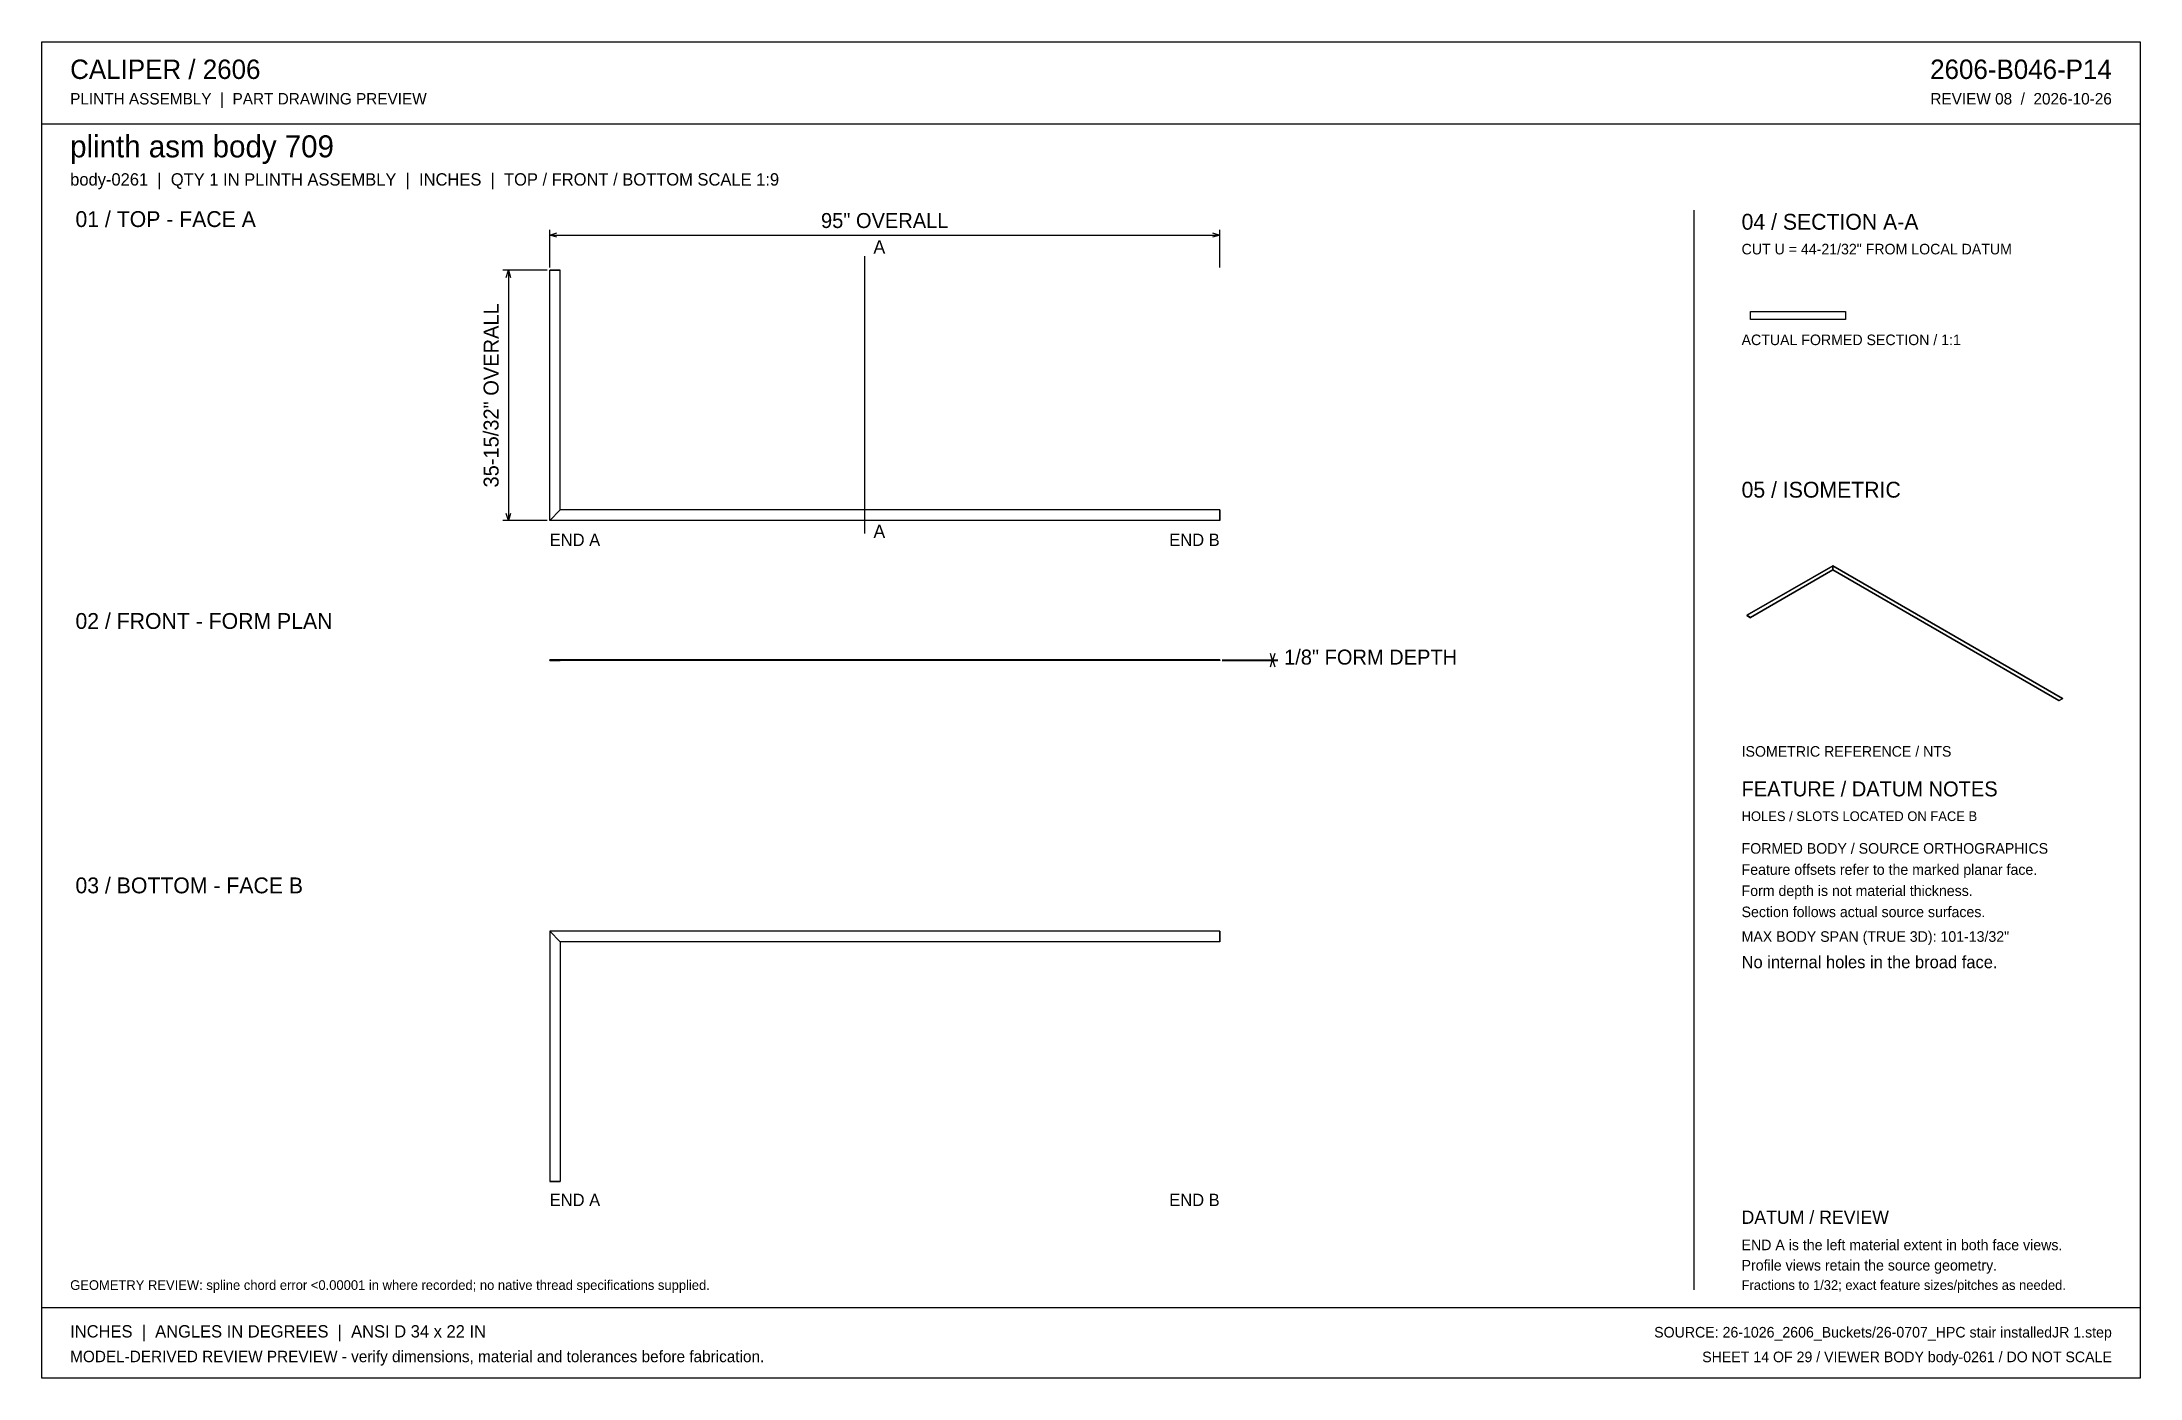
# Model space of a CAD drawing. Header units: inches. Extents: x 4 to 302, y 4 to 194.
import ezdxf
from ezdxf.enums import TextEntityAlignment as Align

# ---------------------------------------------------------------- set-up
doc = ezdxf.new("R2010")
doc.units = ezdxf.units.IN
doc.header["$MEASUREMENT"] = 0

msp = doc.modelspace()

# ---------------------------------------------------------------- linework, layer by layer
at = {"layer": 'ANNOTATION'}
for p, q in [((76.25, 161.74), (76.25, 167.11)), ((76.25, 166.36), (77.25, 166.68)), ((170.25, 166.68), (171.25, 166.36)), ((171.25, 161.74), (171.25, 167.11)), ((76.25, 166.36), (171.25, 166.36)), ((77.25, 166.05), (76.25, 166.36)), ((171.25, 166.36), (170.25, 166.05)), ((75.88, 161.36), (69.62, 161.36)), ((70.06, 160.36), (70.38, 161.36)), ((70.38, 161.36), (70.38, 125.89)), ((70.38, 161.36), (70.69, 160.36)), ((120.9, 163.36), (120.9, 124.01)), ((75.88, 125.89), (69.62, 125.89)), ((70.38, 125.89), (70.06, 126.89)), ((70.69, 126.89), (70.38, 125.89)), ((171.62, 106.12), (179.5, 106.12)), ((171.62, 106), (179.5, 106)), ((178.75, 106), (178.44, 107)), ((178.44, 105.12), (178.75, 106.12)), ((179.06, 107), (178.75, 106)), ((178.75, 106.12), (178.75, 106)), ((178.75, 106.12), (179.06, 105.12))]:
    msp.add_line(p, q, dxfattribs=at)
at = {"layer": 'OUTLINE'}
for p, q in [((4.25, 193.75), (301.75, 193.75)), ((4.25, 4.25), (4.25, 193.75)), ((301.75, 193.75), (301.75, 4.25)), ((4.25, 182.12), (301.75, 182.12)), ((238.5, 169.88), (238.5, 16.75)), ((77.75, 161.36), (76.25, 161.36)), ((76.25, 161.36), (77.75, 161.36)), ((76.25, 125.89), (76.25, 161.36)), ((76.25, 125.89), (76.25, 161.36)), ((77.75, 127.39), (77.75, 161.36)), ((77.75, 127.39), (77.75, 161.36)), ((246.5, 155.5), (260, 155.5)), ((246.5, 154.38), (246.5, 155.5)), ((260, 155.5), (260, 154.38)), ((260, 154.38), (246.5, 154.38)), ((77.75, 127.39), (76.25, 125.89)), ((76.25, 125.89), (77.75, 127.39)), ((171.25, 125.89), (76.25, 125.89)), ((171.25, 125.89), (76.25, 125.89)), ((171.25, 127.39), (77.75, 127.39)), ((171.25, 127.39), (77.75, 127.39)), ((171.25, 125.89), (171.25, 127.39)), ((171.25, 127.39), (171.25, 125.89)), ((258.17, 119.45), (246, 112.43)), ((258.17, 119.4), (246, 112.38)), ((290.75, 100.64), (258.17, 119.45)), ((258.17, 119.4), (258.17, 119.45)), ((258.17, 119.45), (258.17, 118.86)), ((258.17, 118.81), (258.17, 119.4)), ((290.75, 100.59), (258.17, 119.4)), ((258.17, 118.86), (246.51, 112.13)), ((258.17, 118.81), (246.51, 112.08)), ((290.24, 100.35), (258.17, 118.86)), ((258.17, 118.86), (258.17, 118.81)), ((290.24, 100.3), (258.17, 118.81)), ((246.51, 112.13), (246, 112.43)), ((246, 112.43), (246, 112.38)), ((246, 112.38), (246.51, 112.08)), ((246.51, 112.08), (246.51, 112.13)), ((76.25, 106.12), (77.75, 106.12)), ((77.75, 106.12), (76.25, 106.12)), ((76.25, 106.12), (76.25, 106)), ((76.25, 106), (76.25, 106.12)), ((171.25, 106.12), (76.25, 106.12)), ((171.25, 106), (76.25, 106)), ((77.75, 106), (76.25, 106)), ((76.25, 106), (77.75, 106)), ((77.75, 106.12), (77.75, 106)), ((171.25, 106.12), (77.75, 106.12)), ((77.75, 106), (77.75, 106.12)), ((171.25, 106), (77.75, 106)), ((171.25, 106.12), (171.25, 106)), ((171.25, 106), (171.25, 106.12)), ((290.24, 100.35), (290.75, 100.64)), ((290.75, 100.59), (290.24, 100.3)), ((290.24, 100.3), (290.24, 100.35)), ((290.75, 100.64), (290.75, 100.59)), ((171.25, 67.61), (76.25, 67.61)), ((76.25, 67.61), (76.25, 32.14)), ((77.75, 66.11), (76.25, 67.61)), ((76.25, 67.61), (76.25, 32.14)), ((76.25, 67.61), (77.75, 66.11)), ((171.25, 67.61), (76.25, 67.61)), ((171.25, 66.11), (77.75, 66.11)), ((171.25, 66.11), (77.75, 66.11)), ((77.75, 66.11), (77.75, 32.14)), ((77.75, 66.11), (77.75, 32.14)), ((171.25, 67.61), (171.25, 66.11)), ((171.25, 66.11), (171.25, 67.61)), ((77.75, 32.14), (76.25, 32.14)), ((76.25, 32.14), (77.75, 32.14)), ((4.25, 14.25), (301.75, 14.25)), ((301.75, 4.25), (4.25, 4.25))]:
    msp.add_line(p, q, dxfattribs=at)

# ---------------------------------------------------------------- texts
at = {"layer": 'ANNOTATION'}
for s, height, p in [('CALIPER / 2606', 2.75, (8.25, 188.5)), ('PLINTH ASSEMBLY  |  PART DRAWING PREVIEW', 1.625, (8.25, 184.88)), ('plinth asm body 709', 3.125, (8.25, 177.38)), ('body-0261  |  QTY 1 IN PLINTH ASSEMBLY  |  INCHES  |  TOP / FRONT / BOTTOM SCALE 1:9', 1.75, (8.25, 173.38)), ('01 / TOP - FACE A', 2.25, (9, 167.5)), ('04 / SECTION A-A', 2.25, (245.25, 167.12)), ('A', 1.88, (122.15, 163.74)), ('CUT U = 44-21/32" FROM LOCAL DATUM', 1.5, (245.25, 163.62)), ('ACTUAL FORMED SECTION / 1:1', 1.5, (245.25, 150.75)), ('05 / ISOMETRIC', 2.25, (245.25, 129.12)), ('A', 1.88, (122.15, 123.39)), ('END A', 1.75, (76.25, 122.26)), ('02 / FRONT - FORM PLAN', 2.25, (9, 110.5)), ('1/8" FORM DEPTH', 2.125, (180.38, 105.44)), ('ISOMETRIC REFERENCE / NTS', 1.5, (245.25, 92.38)), ('FEATURE / DATUM NOTES', 2.125, (245.25, 86.75)), ('HOLES / SLOTS LOCATED ON FACE B', 1.375, (245.25, 83.25)), ('FORMED BODY / SOURCE ORTHOGRAPHICS', 1.5, (245.25, 78.62)), ('03 / BOTTOM - FACE B', 2.25, (9, 73)), ('Feature offsets refer to the marked planar face.', 1.5, (245.25, 75.62)), ('Form depth is not material thickness.', 1.5, (245.25, 72.62)), ('Section follows actual source surfaces.', 1.5, (245.25, 69.62)), ('MAX BODY SPAN (TRUE 3D): 101-13/32"', 1.5, (245.25, 66.12)), ('No internal holes in the broad face.', 1.75, (245.25, 62.38)), ('END A', 1.75, (76.25, 28.64)), ('DATUM / REVIEW', 1.875, (245.25, 26.12)), ('END A is the left material extent in both face views.', 1.5, (245.25, 22.38)), ('Profile views retain the source geometry.', 1.5, (245.25, 19.5)), ('GEOMETRY REVIEW: spline chord error <0.00001 in where recorded; no native thread specifications supplied.', 1.375, (8.25, 16.75)), ('Fractions to 1/32; exact feature sizes/pitches as needed.', 1.375, (245.25, 16.75)), ('INCHES  |  ANGLES IN DEGREES  |  ANSI D 34 x 22 IN', 1.75, (8.25, 10)), ('MODEL-DERIVED REVIEW PREVIEW - verify dimensions, material and tolerances before fabrication.', 1.625, (8.25, 6.5))]:
    msp.add_text(s, height=height, dxfattribs=at).set_placement(p)
for s, height, p in [('2606-B046-P14', 2.75, (297.75, 188.5)), ('REVIEW 08  /  2026-10-26', 1.625, (297.75, 184.88)), ('END B', 1.75, (171.25, 122.26)), ('END B', 1.75, (171.25, 28.64)), ('SOURCE: 26-1026_2606_Buckets/26-0707_HPC stair installedJR 1.step', 1.5, (297.75, 10)), ('SHEET 14 OF 29 / VIEWER BODY body-0261 / DO NOT SCALE', 1.5, (297.75, 6.5))]:
    msp.add_text(s, height=height, dxfattribs=at).set_placement(p, align=Align.RIGHT)
msp.add_text('95" OVERALL', height=2.125, dxfattribs=at).set_placement((123.75, 167.36), align=Align.CENTER)
msp.add_text('35-15/32" OVERALL', height=2.125, rotation=90, dxfattribs=at).set_placement((69, 143.62), align=Align.CENTER)

doc.saveas('drawing.dxf')
